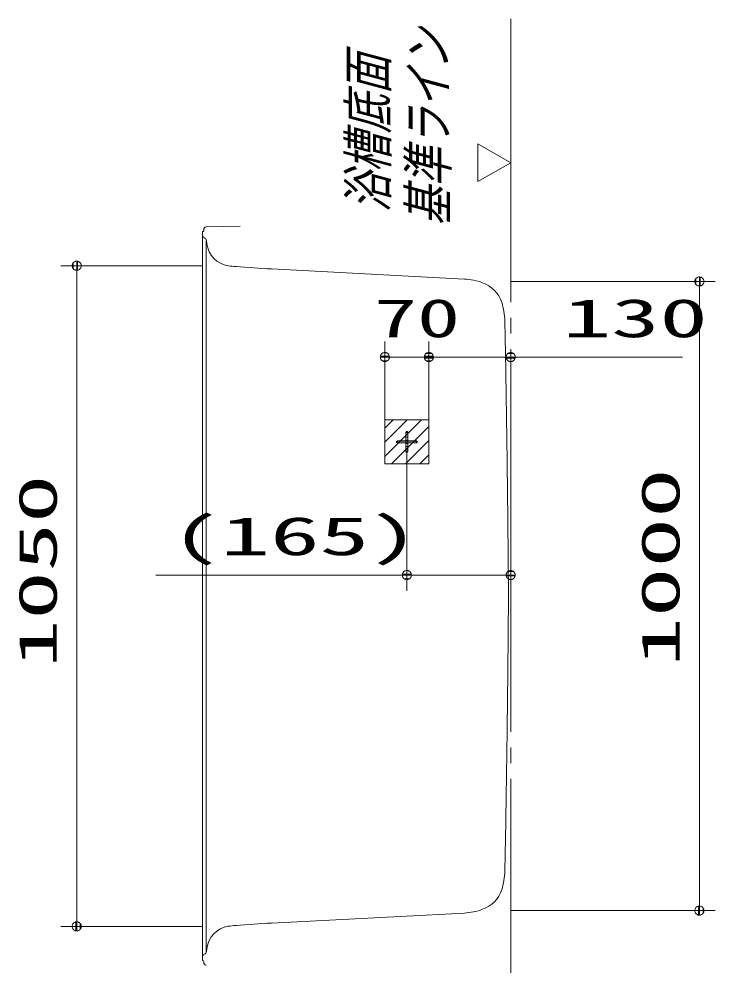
# Model space of a CAD drawing. Units: millimetres on the paper, scale 1:25. Extents: x -305 to 305, y -152 to 152.
# Drawn here: x -142.6 to -98.3, y -77.5 to -17.4 of the extents above; entities that cross this region are included whole.
import ezdxf
from ezdxf.enums import TextEntityAlignment as Align

# ---------------------------------------------------------------- set-up
doc = ezdxf.new("R2010")
doc.units = ezdxf.units.MM
doc.linetypes.add('LONG_CHAIN', pattern=[21, 18, -1, 1, -1])
doc.linetypes.add('LONG_DOUBLE_CHAIN', pattern=[21.8, 18, -1, 0.6, -0.6, 0.6, -1])
doc.layers.add('0-1_S1', color=7, linetype='Continuous', lineweight=9)
doc.layers.add('0-2_0', color=7, linetype='Continuous', lineweight=9)
doc.styles.add('ＭＳ ゴシック', font='')
doc.styles.get('ＭＳ ゴシック').set_extended_font_data('MS Gothic')

# ---------------------------------------------------------------- blocks, each defined once
blk = doc.blocks.new('_DOTSMALL')
at = {"layer": '0-2_0'}
for p, q in [((0.0746, 0.1), (-0.0746, 0.1)), ((0.1223, -0.0248), (-0.1223, -0.0248))]:
    blk.add_line(p, q, dxfattribs=at)
for points in [[(0.125, 0), (0.124, 0.0157), (0.1211, 0.0311), (0.1162, 0.046), (0.1095, 0.0602), (0.1011, 0.0735), (0.0911, 0.0856), (0.0797, 0.0963), (0.067, 0.1055), (0.0532, 0.1131), (0.0386, 0.1189), (0.0234, 0.1228), (0.0078, 0.1248), (-0.0078, 0.1248), (-0.0234, 0.1228), (-0.0386, 0.1189), (-0.0532, 0.1131), (-0.067, 0.1055), (-0.0797, 0.0963), (-0.0911, 0.0856), (-0.1011, 0.0735), (-0.1095, 0.0602), (-0.1162, 0.046), (-0.1211, 0.0311), (-0.124, 0.0157), (-0.125, 0), (0, 0)], [(-0.125, 0), (-0.124, -0.0157), (-0.1211, -0.0311), (-0.1162, -0.046), (-0.1095, -0.0602), (-0.1011, -0.0735), (-0.0911, -0.0856), (-0.0797, -0.0963), (-0.067, -0.1055), (-0.0532, -0.1131), (-0.0386, -0.1189), (-0.0234, -0.1228), (-0.0078, -0.1248), (0.0078, -0.1248), (0.0234, -0.1228), (0.0386, -0.1189), (0.0532, -0.1131), (0.067, -0.1055), (0.0797, -0.0963), (0.0911, -0.0856), (0.1011, -0.0735), (0.1095, -0.0602), (0.1162, -0.046), (0.1211, -0.0311), (0.124, -0.0157), (0.125, 0), (0, 0)]]:
    blk.add_lwpolyline(points, close=True, dxfattribs=at)
blk = doc.blocks.new('TRI')
at = {"layer": '0-2_0'}
blk.add_lwpolyline([(0.5, 0.866), (0, 0), (1, 0)], close=True, dxfattribs=at)

msp = doc.modelspace()

# ---------------------------------------------------------------- linework, layer by layer
at = {"layer": '0-1_S1', "linetype": 'LONG_CHAIN'}
for p in [(-111.294, -17.395), (-111.294, -83.713)]:
    msp.add_line(p, (-111.294, -54.087), dxfattribs=at)
at = {"layer": '0-1_S1'}
for p, q in [((-128.494, -30.567), (-130.658, -30.624)), ((-130.894, -30.942), (-130.894, -31.133)), ((-130.894, -31.134), (-130.894, -54.087)), ((-130.814, -30.784), (-130.814, -30.862)), ((-130.654, -31.5), (-130.654, -54.087)), ((-130.638, -31.484), (-130.615, -31.687)), ((-130.894, -33.087), (-139.894, -33.087)), ((-138.894, -75.087), (-138.894, -33.087)), ((-126.494, -33.294), (-114.24, -33.933)), ((-111.294, -34.087), (-98.294, -34.087)), ((-99.294, -34.087), (-99.294, -74.087)), ((-119.294, -44.287), (-119.294, -37.896)), ((-116.494, -44.287), (-116.494, -37.896)), ((-119.294, -38.896), (-116.494, -38.896)), ((-116.494, -38.896), (-111.294, -38.896)), ((-113.614, -38.896), (-115.934, -38.896)), ((-111.294, -38.896), (-100.37, -38.896)), ((-119.294, -43.412), (-118.768, -42.887)), ((-119.294, -44.31), (-117.87, -42.887)), ((-119.294, -45.208), (-116.972, -42.887)), ((-118.874, -45.687), (-116.494, -43.306)), ((-117.834, -43.787), (-117.954, -43.787)), ((-118.494, -44.247), (-118.538, -44.247)), ((-117.294, -44.247), (-118.494, -44.247)), ((-117.976, -45.687), (-116.494, -44.204)), ((-117.834, -43.987), (-117.954, -43.987)), ((-117.834, -44.187), (-117.954, -44.187)), ((-117.834, -44.387), (-117.954, -44.387)), ((-117.249, -44.247), (-117.294, -44.247)), ((-117.834, -44.587), (-117.954, -44.587)), ((-117.834, -44.787), (-117.954, -44.787)), ((-117.894, -44.887), (-117.894, -53.754)), ((-117.078, -45.687), (-116.494, -45.102)), ((-111.294, -54.087), (-111.294, -51.754)), ((-117.894, -52.754), (-133.855, -52.754)), ((-111.294, -52.754), (-117.894, -52.754)), ((-115.574, -52.754), (-113.254, -52.754)), ((-130.894, -77.04), (-130.894, -54.087)), ((-130.654, -76.745), (-130.654, -54.087)), ((-126.494, -74.88), (-114.24, -74.241)), ((-111.294, -74.087), (-98.294, -74.087)), ((-130.894, -75.087), (-139.894, -75.087)), ((-130.638, -76.69), (-130.615, -76.487)), ((-130.894, -77.232), (-130.894, -77.04)), ((-130.814, -77.39), (-130.814, -77.312))]:
    msp.add_line(p, q, dxfattribs=at)
at = {"layer": '0-1_S1', "linetype": 'LONG_DOUBLE_CHAIN'}
for p, q in [((-116.494, -42.887), (-119.294, -42.887)), ((-119.294, -42.887), (-119.294, -45.687)), ((-116.494, -42.887), (-116.494, -45.687)), ((-116.494, -45.687), (-119.294, -45.687))]:
    msp.add_line(p, q, dxfattribs=at)
at = {"layer": '0-1_S1'}
for points in [[(-111.665, -36.596), (-111.658, -36.946), (-111.651, -37.296), (-111.645, -37.646), (-111.638, -37.995), (-111.631, -38.345), (-111.625, -38.695), (-111.619, -39.045), (-111.612, -39.395), (-111.606, -39.744), (-111.6, -40.094), (-111.594, -40.444), (-111.588, -40.794), (-111.583, -41.143), (-111.577, -41.493), (-111.571, -41.843), (-111.566, -42.193), (-111.56, -42.543), (-111.555, -42.892), (-111.55, -43.242), (-111.545, -43.592), (-111.54, -43.942), (-111.535, -44.292), (-111.53, -44.642), (-111.525, -44.991), (-111.52, -45.341), (-111.516, -45.691), (-111.511, -46.041), (-111.507, -46.391), (-111.503, -46.74), (-111.498, -47.09), (-111.494, -47.44), (-111.49, -47.79), (-111.486, -48.14), (-111.482, -48.49), (-111.479, -48.839), (-111.475, -49.189), (-111.471, -49.539), (-111.468, -49.889), (-111.465, -50.239)], [(-111.465, -50.239), (-111.461, -50.589), (-111.458, -50.938), (-111.455, -51.288), (-111.452, -51.638), (-111.449, -51.988), (-111.446, -52.338), (-111.444, -52.688), (-111.441, -53.037), (-111.438, -53.387), (-111.436, -53.737), (-111.434, -54.087)], [(-111.465, -57.935), (-111.461, -57.585), (-111.458, -57.235), (-111.455, -56.886), (-111.452, -56.536), (-111.449, -56.186), (-111.446, -55.836), (-111.444, -55.486), (-111.441, -55.136), (-111.438, -54.787), (-111.436, -54.437), (-111.434, -54.087), (-111.434, -54.087)], [(-111.665, -71.578), (-111.658, -71.228), (-111.651, -70.878), (-111.645, -70.528), (-111.638, -70.178), (-111.631, -69.829), (-111.625, -69.479), (-111.619, -69.129), (-111.612, -68.779), (-111.606, -68.429), (-111.6, -68.08), (-111.594, -67.73), (-111.588, -67.38), (-111.583, -67.03), (-111.577, -66.681), (-111.571, -66.331), (-111.566, -65.981), (-111.56, -65.631), (-111.555, -65.281), (-111.55, -64.931), (-111.545, -64.582), (-111.54, -64.232), (-111.535, -63.882), (-111.53, -63.532), (-111.525, -63.182), (-111.52, -62.833), (-111.516, -62.483), (-111.511, -62.133), (-111.507, -61.783), (-111.503, -61.433), (-111.498, -61.084), (-111.494, -60.734), (-111.49, -60.384), (-111.486, -60.034), (-111.482, -59.684), (-111.479, -59.334), (-111.475, -58.985), (-111.471, -58.635), (-111.468, -58.285), (-111.465, -57.935)]]:
    msp.add_lwpolyline(points, dxfattribs=at)
for points in [[(-119.294, -45.687), (-116.494, -45.687), (-116.494, -42.887), (-119.294, -42.887)], [(-117.834, -43.687), (-117.834, -43.679), (-117.835, -43.672), (-117.838, -43.665), (-117.841, -43.658), (-117.845, -43.652), (-117.85, -43.646), (-117.855, -43.641), (-117.861, -43.636), (-117.868, -43.633), (-117.875, -43.63), (-117.882, -43.628), (-117.89, -43.627), (-117.897, -43.627), (-117.905, -43.628), (-117.912, -43.63), (-117.919, -43.633), (-117.926, -43.636), (-117.932, -43.641), (-117.937, -43.646), (-117.942, -43.652), (-117.946, -43.658), (-117.949, -43.665), (-117.952, -43.672), (-117.953, -43.679), (-117.954, -43.687), (-117.894, -43.687)], [(-117.954, -43.687), (-117.954, -44.887), (-117.834, -44.887), (-117.834, -43.687)], [(-118.494, -44.227), (-118.501, -44.227), (-118.508, -44.229), (-118.516, -44.231), (-118.522, -44.234), (-118.529, -44.238), (-118.535, -44.243), (-118.54, -44.249), (-118.544, -44.255), (-118.548, -44.261), (-118.551, -44.268), (-118.552, -44.276), (-118.553, -44.283), (-118.553, -44.291), (-118.552, -44.298), (-118.551, -44.305), (-118.548, -44.312), (-118.544, -44.319), (-118.54, -44.325), (-118.535, -44.331), (-118.529, -44.335), (-118.522, -44.339), (-118.516, -44.343), (-118.508, -44.345), (-118.501, -44.346), (-118.494, -44.347), (-118.494, -44.287)], [(-118.494, -44.347), (-117.294, -44.347), (-117.294, -44.227), (-118.494, -44.227)], [(-117.294, -44.287), (-117.294, -44.347), (-117.286, -44.346), (-117.279, -44.345), (-117.271, -44.343), (-117.265, -44.339), (-117.258, -44.335), (-117.252, -44.331), (-117.247, -44.325), (-117.243, -44.319), (-117.239, -44.312), (-117.236, -44.305), (-117.235, -44.298), (-117.234, -44.291), (-117.234, -44.283), (-117.235, -44.276), (-117.236, -44.268), (-117.239, -44.261), (-117.243, -44.255), (-117.247, -44.249), (-117.252, -44.243), (-117.258, -44.238), (-117.265, -44.234), (-117.271, -44.231), (-117.279, -44.229), (-117.286, -44.227), (-117.294, -44.227)], [(-117.894, -44.887), (-117.954, -44.887), (-117.953, -44.894), (-117.952, -44.902), (-117.949, -44.909), (-117.946, -44.916), (-117.942, -44.922), (-117.937, -44.928), (-117.932, -44.933), (-117.926, -44.938), (-117.919, -44.941), (-117.912, -44.944), (-117.905, -44.946), (-117.897, -44.947), (-117.89, -44.947), (-117.882, -44.946), (-117.875, -44.944), (-117.868, -44.941), (-117.861, -44.938), (-117.855, -44.933), (-117.85, -44.928), (-117.845, -44.922), (-117.841, -44.916), (-117.838, -44.909), (-117.835, -44.902), (-117.834, -44.894), (-117.834, -44.887)]]:
    msp.add_lwpolyline(points, close=True, dxfattribs=at)
for centre, radius, start, end in [((-130.654, -30.784), 0.16, 91.50103, 180), ((-130.854, -30.942), 0.04, 90, 180), ((-130.694, -31.133), 0.2, 180, 248.99371), ((-130.854, -30.862), 0.04, 270, 0), ((-130.837, -31.507), 0.2, 6.57308, 68.99371), ((-129.025, -31.504), 1.6, 186.57307, 261.7914), ((-128.112, -25.169), 8, 261.7914, 265.38928), ((-122.324, 46.598), 80, 265.38928, 267.01233), ((-114.449, -37.928), 4, 70.01099, 87.01233), ((-113.765, -36.048), 2, 18.28242, 70.01099), ((-115.664, -36.676), 4, 1.13618, 18.28242), ((-115.664, -71.498), 4, 341.71758, 358.86382), ((-113.765, -72.126), 2, 289.98901, 341.71758), ((-114.449, -70.246), 4, 272.98767, 289.98901), ((-129.025, -76.67), 1.6, 98.2086, 173.42693), ((-128.112, -83.004), 8, 94.61072, 98.2086), ((-122.324, -154.771), 80, 92.98767, 94.61072), ((-130.694, -77.04), 0.2, 111.00629, 180), ((-130.837, -76.667), 0.2, 291.00629, 353.42692), ((-130.854, -77.232), 0.04, 180, 270), ((-130.854, -77.312), 0.04, 0, 90), ((-130.654, -77.39), 0.16, 180, 268.49897)]:
    msp.add_arc(centre, radius, start, end, dxfattribs=at)

# ---------------------------------------------------------------- block references
for name, p, xscale, yscale, rotation in [('TRI', (-111.294, -26.537), 2.4, 2.4, 150), ('_DOTSMALL', (-138.894, -33.087), 2.32, 2.32, 90), ('_DOTSMALL', (-99.294, -34.087), 2.32, 2.32, 90), ('_DOTSMALL', (-119.294, -38.896), 2.32, 2.32, 180), ('_DOTSMALL', (-116.494, -38.896), 2.32, 2.32, 180), ('_DOTSMALL', (-117.894, -52.754), 2.32, 2.32, 180), ('_DOTSMALL', (-99.294, -74.087), 2.32, 2.32, 270), ('_DOTSMALL', (-138.894, -75.087), 2.32, 2.32, 270)]:
    msp.add_blockref(name, p, dxfattribs=dict(at, xscale=xscale, yscale=yscale, rotation=rotation))
at = {"layer": '0-1_S1', "xscale": 2.32, "yscale": 2.32}
for p in [(-116.494, -38.896), (-111.294, -38.896), (-111.294, -52.754)]:
    msp.add_blockref('_DOTSMALL', p, dxfattribs=at)

# ---------------------------------------------------------------- texts
at = {"layer": '0-1_S1', "style": 'ＭＳ ゴシック', "oblique": 15, "width": 0.75}
for s, p in [('基準ライン', (-114.59, -30.576)), ('浴槽底面', (-118.414, -29.661))]:
    msp.add_text(s, height=2.441, rotation=90, dxfattribs=at).set_placement(p, align=Align.BOTTOM_LEFT)
at = {"layer": '0-1_S1', "style": 'ＭＳ ゴシック'}
for s, width, p in [('70', 1.65, (-119.989, -38.366)), ('130', 1.85, (-107.974, -38.366)), ('(165)', 1.9, (-132.908, -52.224))]:
    msp.add_text(s, height=2.441, dxfattribs=dict(at, width=width)).set_placement(p, align=Align.BOTTOM_LEFT)
for s, width, p in [('1000', 1.9, (-99.824, -58.585)), ('1050', 1.85, (-139.424, -58.659))]:
    msp.add_text(s, height=2.441, rotation=90, dxfattribs=dict(at, width=width)).set_placement(p, align=Align.BOTTOM_LEFT)

doc.saveas('drawing.dxf')
